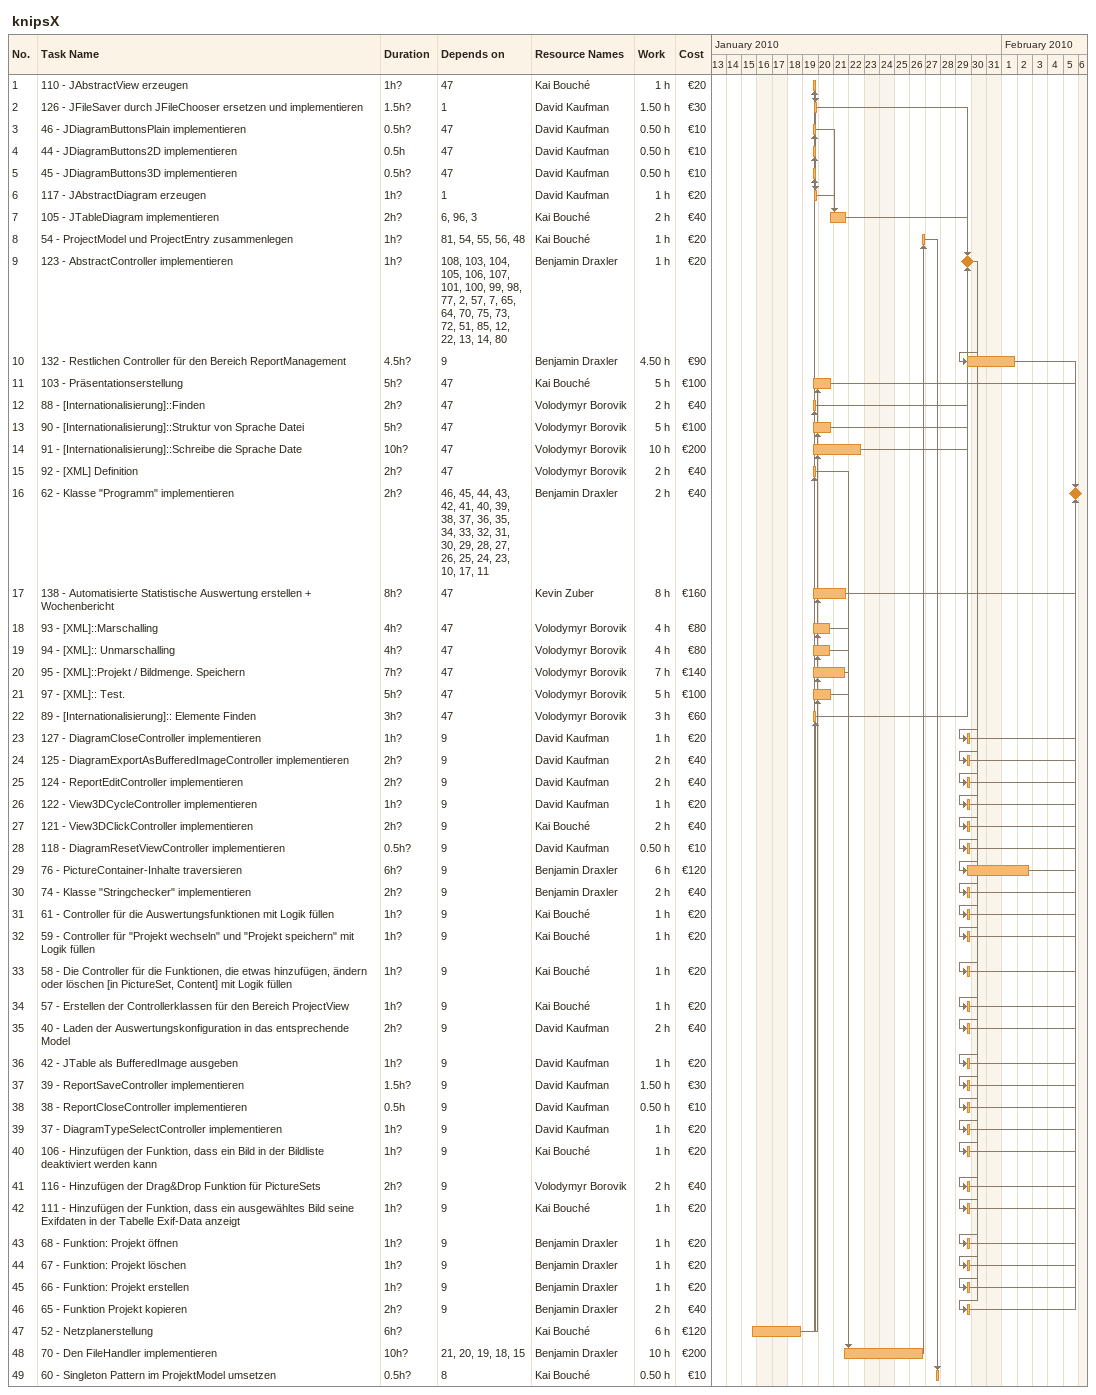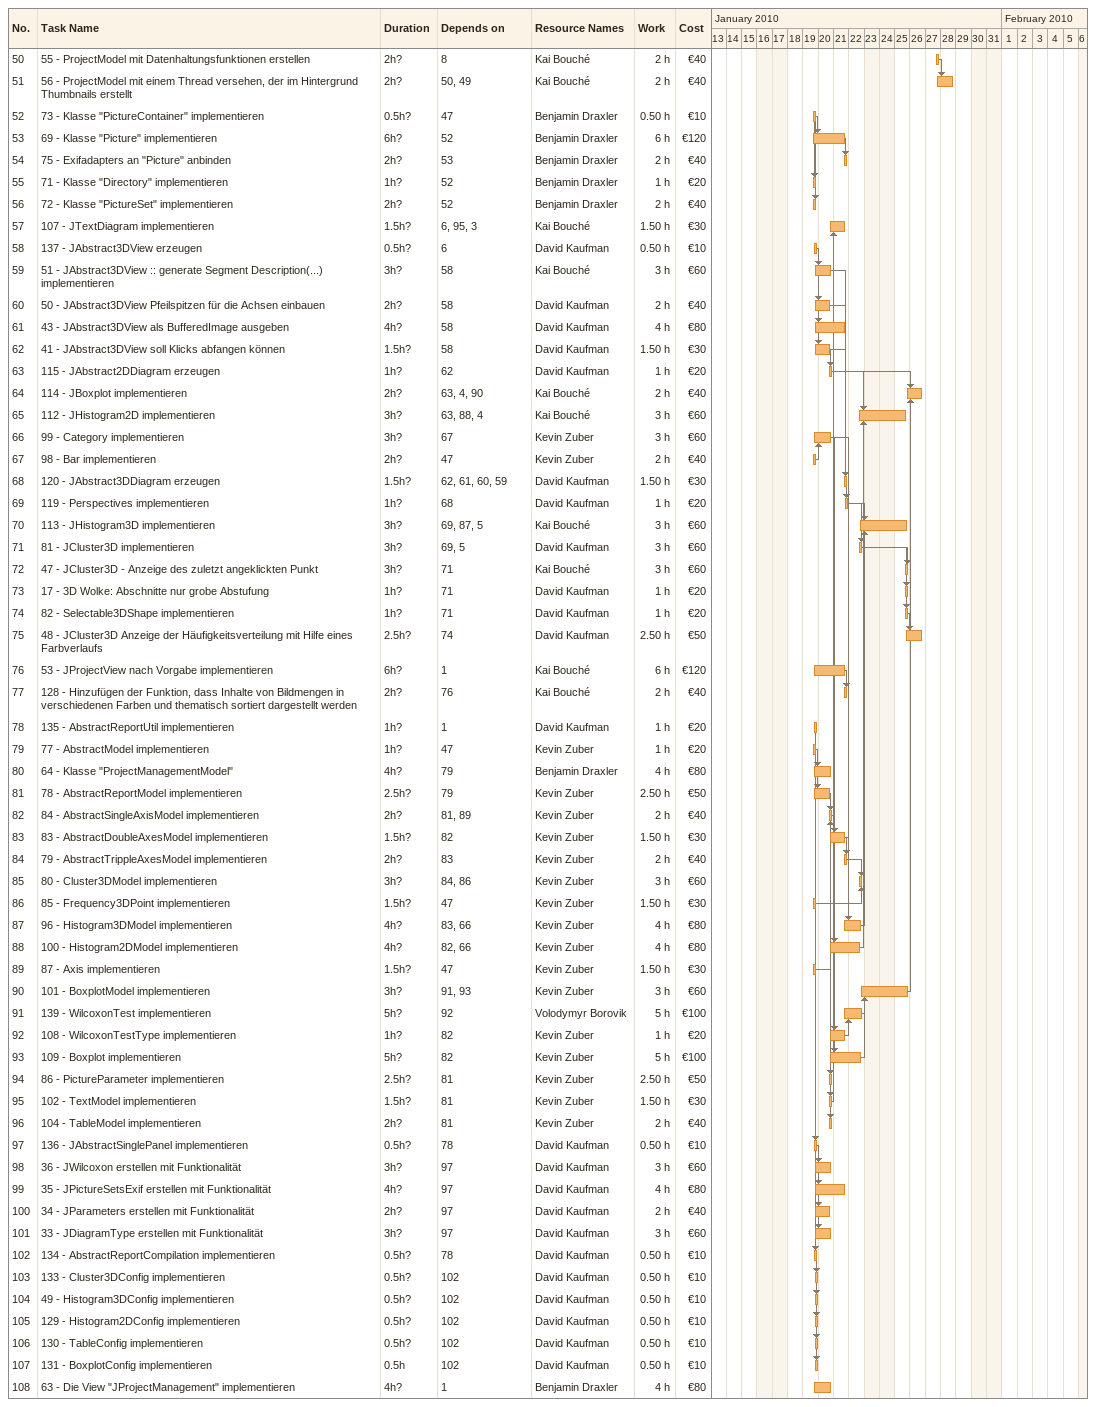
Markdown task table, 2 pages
knipsX

| ID | Task | Duration | Start | Finish | Predecessors | Resources | Work (h) | Cost (€) |
|---|---|---|---|---|---|---|---|---|
| 1 | 110 - JAbstractView erzeugen | 1h? | 2010-01-19 | 2010-01-19 | 47 | Kai Bouché | 1 | 20 |
| 2 | 126 - JFileSaver durch JFileChooser ersetzen und implementieren | 1.5h? | 2010-01-19 | 2010-01-19 | 1 | David Kaufman | 1.50 | 30 |
| 3 | 46 - JDiagramButtonsPlain implementieren | 0.5h? | 2010-01-19 | 2010-01-19 | 47 | David Kaufman | 0.50 | 10 |
| 4 | 44 - JDiagramButtons2D implementieren | 0.5h | 2010-01-19 | 2010-01-19 | 47 | David Kaufman | 0.50 | 10 |
| 5 | 45 - JDiagramButtons3D implementieren | 0.5h? | 2010-01-19 | 2010-01-19 | 47 | David Kaufman | 0.50 | 10 |
| 6 | 117 - JAbstractDiagram erzeugen | 1h? | 2010-01-19 | 2010-01-19 | 1 | David Kaufman | 1 | 20 |
| 7 | 105 - JTableDiagram implementieren | 2h? | 2010-01-20 | 2010-01-21 | 6, 96, 3 | Kai Bouché | 2 | 40 |
| 8 | 54 - ProjectModel und ProjectEntry zusammenlegen | 1h? | 2010-01-26 | 2010-01-26 | 81, 54, 55, 56, 48 | Kai Bouché | 1 | 20 |
| 9 | 123 - AbstractController implementieren | 1h? | 2010-01-29 | 2010-01-29 | 108, 103, 104, 105, 106, 107, 101, 100, 99, 98, 77, 2, 57, 7, 65, 64, 70, 75, 73, 72, 51, 85, 12, 22, 13, 14, 80 | Benjamin Draxler | 1 | 20 |
| 10 | 132 - Restlichen Controller für den Bereich ReportManagement | 4.5h? | 2010-01-29 | 2010-02-01 | 9 | Benjamin Draxler | 4.50 | 90 |
| 11 | 103 - Präsentationserstellung | 5h? | 2010-01-19 | 2010-01-20 | 47 | Kai Bouché | 5 | 100 |
| 12 | 88 - [Internationalisierung]::Finden | 2h? | 2010-01-19 | 2010-01-19 | 47 | Volodymyr Borovik | 2 | 40 |
| 13 | 90 - [Internationalisierung]::Struktur von Sprache Datei | 5h? | 2010-01-19 | 2010-01-20 | 47 | Volodymyr Borovik | 5 | 100 |
| 14 | 91 - [Internationalisierung]::Schreibe die Sprache Date | 10h? | 2010-01-19 | 2010-01-22 | 47 | Volodymyr Borovik | 10 | 200 |
| 15 | 92 - [XML] Definition | 2h? | 2010-01-19 | 2010-01-19 | 47 | Volodymyr Borovik | 2 | 40 |
| 16 | 62 - Klasse "Programm" implementieren | 2h? | 2010-02-05 | 2010-02-05 | 46, 45, 44, 43, 42, 41, 40, 39, 38, 37, 36, 35, 34, 33, 32, 31, 30, 29, 28, 27, 26, 25, 24, 23, 10, 17, 11 | Benjamin Draxler | 2 | 40 |
| 17 | 138 - Automatisierte Statistische Auswertung erstellen + Wochenbericht | 8h? | 2010-01-19 | 2010-01-21 | 47 | Kevin Zuber | 8 | 160 |
| 18 | 93 - [XML]::Marschalling | 4h? | 2010-01-19 | 2010-01-20 | 47 | Volodymyr Borovik | 4 | 80 |
| 19 | 94 - [XML]:: Unmarschalling | 4h? | 2010-01-19 | 2010-01-20 | 47 | Volodymyr Borovik | 4 | 80 |
| 20 | 95 - [XML]::Projekt / Bildmenge. Speichern | 7h? | 2010-01-19 | 2010-01-21 | 47 | Volodymyr Borovik | 7 | 140 |
| 21 | 97 - [XML]:: Test. | 5h? | 2010-01-19 | 2010-01-20 | 47 | Volodymyr Borovik | 5 | 100 |
| 22 | 89 - [Internationalisierung]:: Elemente Finden | 3h? | 2010-01-19 | 2010-01-19 | 47 | Volodymyr Borovik | 3 | 60 |
| 23 | 127 - DiagramCloseController implementieren | 1h? | 2010-01-29 | 2010-01-29 | 9 | David Kaufman | 1 | 20 |
| 24 | 125 - DiagramExportAsBufferedImageController implementieren | 2h? | 2010-01-29 | 2010-01-29 | 9 | David Kaufman | 2 | 40 |
| 25 | 124 - ReportEditController implementieren | 2h? | 2010-01-29 | 2010-01-29 | 9 | David Kaufman | 2 | 40 |
| 26 | 122 - View3DCycleController implementieren | 1h? | 2010-01-29 | 2010-01-29 | 9 | David Kaufman | 1 | 20 |
| 27 | 121 - View3DClickController implementieren | 2h? | 2010-01-29 | 2010-01-29 | 9 | Kai Bouché | 2 | 40 |
| 28 | 118 - DiagramResetViewController implementieren | 0.5h? | 2010-01-29 | 2010-01-29 | 9 | David Kaufman | 0.50 | 10 |
| 29 | 76 - PictureContainer-Inhalte traversieren | 6h? | 2010-01-29 | 2010-02-02 | 9 | Benjamin Draxler | 6 | 120 |
| 30 | 74 - Klasse "Stringchecker" implementieren | 2h? | 2010-01-29 | 2010-01-29 | 9 | Benjamin Draxler | 2 | 40 |
| 31 | 61 - Controller für die Auswertungsfunktionen mit Logik füllen | 1h? | 2010-01-29 | 2010-01-29 | 9 | Kai Bouché | 1 | 20 |
| 32 | 59 - Controller für "Projekt wechseln" und "Projekt speichern" mit Logik füllen | 1h? | 2010-01-29 | 2010-01-29 | 9 | Kai Bouché | 1 | 20 |
| 33 | 58 - Die Controller für die Funktionen, die etwas hinzufügen, ändern oder löschen [in PictureSet, Content] mit Logik füllen | 1h? | 2010-01-29 | 2010-01-29 | 9 | Kai Bouché | 1 | 20 |
| 34 | 57 - Erstellen der Controllerklassen für den Bereich ProjectView | 1h? | 2010-01-29 | 2010-01-29 | 9 | Kai Bouché | 1 | 20 |
| 35 | 40 - Laden der Auswertungskonfiguration in das entsprechende Model | 2h? | 2010-01-29 | 2010-01-29 | 9 | David Kaufman | 2 | 40 |
| 36 | 42 - JTable als BufferedImage ausgeben | 1h? | 2010-01-29 | 2010-01-29 | 9 | David Kaufman | 1 | 20 |
| 37 | 39 - ReportSaveController implementieren | 1.5h? | 2010-01-29 | 2010-01-29 | 9 | David Kaufman | 1.50 | 30 |
| 38 | 38 - ReportCloseController implementieren | 0.5h | 2010-01-29 | 2010-01-29 | 9 | David Kaufman | 0.50 | 10 |
| 39 | 37 - DiagramTypeSelectController implementieren | 1h? | 2010-01-29 | 2010-01-29 | 9 | David Kaufman | 1 | 20 |
| 40 | 106 - Hinzufügen der Funktion, dass ein Bild in der Bildliste deaktiviert werden kann | 1h? | 2010-01-29 | 2010-01-29 | 9 | Kai Bouché | 1 | 20 |
| 41 | 116 - Hinzufügen der Drag&Drop Funktion für PictureSets | 2h? | 2010-01-29 | 2010-01-29 | 9 | Volodymyr Borovik | 2 | 40 |
| 42 | 111 - Hinzufügen der Funktion, dass ein ausgewähltes Bild seine Exifdaten in der Tabelle Exif-Data anzeigt | 1h? | 2010-01-29 | 2010-01-29 | 9 | Kai Bouché | 1 | 20 |
| 43 | 68 - Funktion: Projekt öffnen | 1h? | 2010-01-29 | 2010-01-29 | 9 | Benjamin Draxler | 1 | 20 |
| 44 | 67 - Funktion: Projekt löschen | 1h? | 2010-01-29 | 2010-01-29 | 9 | Benjamin Draxler | 1 | 20 |
| 45 | 66 - Funktion: Projekt erstellen | 1h? | 2010-01-29 | 2010-01-29 | 9 | Benjamin Draxler | 1 | 20 |
| 46 | 65 - Funktion Projekt kopieren | 2h? | 2010-01-29 | 2010-01-29 | 9 | Benjamin Draxler | 2 | 40 |
| 47 | 52 - Netzplanerstellung | 6h? | 2010-01-15 | 2010-01-18 |  | Kai Bouché | 6 | 120 |
| 48 | 70 - Den FileHandler implementieren | 10h? | 2010-01-21 | 2010-01-26 | 21, 20, 19, 18, 15 | Benjamin Draxler | 10 | 200 |
| 49 | 60 - Singleton Pattern im ProjektModel umsetzen | 0.5h? | 2010-01-27 | 2010-01-27 | 8 | Kai Bouché | 0.50 | 10 |
| 50 | 55 - ProjectModel mit Datenhaltungsfunktionen erstellen | 2h? | 2010-01-27 | 2010-01-27 | 8 | Kai Bouché | 2 | 40 |
| 51 | 56 - ProjectModel mit einem Thread versehen, der im Hintergrund Thumbnails erstellt | 2h? | 2010-01-27 | 2010-01-28 | 50, 49 | Kai Bouché | 2 | 40 |
| 52 | 73 - Klasse "PictureContainer" implementieren | 0.5h? | 2010-01-19 | 2010-01-19 | 47 | Benjamin Draxler | 0.50 | 10 |
| 53 | 69 - Klasse "Picture" implementieren | 6h? | 2010-01-19 | 2010-01-21 | 52 | Benjamin Draxler | 6 | 120 |
| 54 | 75 - Exifadapters an "Picture" anbinden | 2h? | 2010-01-21 | 2010-01-21 | 53 | Benjamin Draxler | 2 | 40 |
| 55 | 71 - Klasse "Directory" implementieren | 1h? | 2010-01-19 | 2010-01-19 | 52 | Benjamin Draxler | 1 | 20 |
| 56 | 72 - Klasse "PictureSet" implementieren | 2h? | 2010-01-19 | 2010-01-19 | 52 | Benjamin Draxler | 2 | 40 |
| 57 | 107 - JTextDiagram implementieren | 1.5h? | 2010-01-20 | 2010-01-21 | 6, 95, 3 | Kai Bouché | 1.50 | 30 |
| 58 | 137 - JAbstract3DView erzeugen | 0.5h? | 2010-01-19 | 2010-01-19 | 6 | David Kaufman | 0.50 | 10 |
| 59 | 51 - JAbstract3DView :: generate Segment Description(...) implementieren | 3h? | 2010-01-19 | 2010-01-20 | 58 | Kai Bouché | 3 | 60 |
| 60 | 50 - JAbstract3DView Pfeilspitzen für die Achsen einbauen | 2h? | 2010-01-19 | 2010-01-20 | 58 | David Kaufman | 2 | 40 |
| 61 | 43 - JAbstract3DView als BufferedImage ausgeben | 4h? | 2010-01-19 | 2010-01-21 | 58 | David Kaufman | 4 | 80 |
| 62 | 41 - JAbstract3DView soll Klicks abfangen können | 1.5h? | 2010-01-19 | 2010-01-20 | 58 | David Kaufman | 1.50 | 30 |
| 63 | 115 - JAbstract2DDiagram erzeugen | 1h? | 2010-01-20 | 2010-01-20 | 62 | David Kaufman | 1 | 20 |
| 64 | 114 - JBoxplot implementieren | 2h? | 2010-01-25 | 2010-01-26 | 63, 4, 90 | Kai Bouché | 2 | 40 |
| 65 | 112 - JHistogram2D implementieren | 3h? | 2010-01-22 | 2010-01-25 | 63, 88, 4 | Kai Bouché | 3 | 60 |
| 66 | 99 - Category implementieren | 3h? | 2010-01-19 | 2010-01-20 | 67 | Kevin Zuber | 3 | 60 |
| 67 | 98 - Bar implementieren | 2h? | 2010-01-19 | 2010-01-19 | 47 | Kevin Zuber | 2 | 40 |
| 68 | 120 - JAbstract3DDiagram erzeugen | 1.5h? | 2010-01-21 | 2010-01-21 | 62, 61, 60, 59 | David Kaufman | 1.50 | 30 |
| 69 | 119 - Perspectives implementieren | 1h? | 2010-01-21 | 2010-01-21 | 68 | David Kaufman | 1 | 20 |
| 70 | 113 - JHistogram3D implementieren | 3h? | 2010-01-22 | 2010-01-25 | 69, 87, 5 | Kai Bouché | 3 | 60 |
| 71 | 81 - JCluster3D implementieren | 3h? | 2010-01-22 | 2010-01-22 | 69, 5 | David Kaufman | 3 | 60 |
| 72 | 47 - JCluster3D - Anzeige des zuletzt angeklickten Punkt | 3h? | 2010-01-25 | 2010-01-25 | 71 | Kai Bouché | 3 | 60 |
| 73 | 17 - 3D Wolke: Abschnitte nur grobe Abstufung | 1h? | 2010-01-25 | 2010-01-25 | 71 | David Kaufman | 1 | 20 |
| 74 | 82 - Selectable3DShape implementieren | 1h? | 2010-01-25 | 2010-01-25 | 71 | David Kaufman | 1 | 20 |
| 75 | 48 - JCluster3D Anzeige der Häufigkeitsverteilung mit Hilfe eines Farbverlaufs | 2.5h? | 2010-01-25 | 2010-01-26 | 74 | David Kaufman | 2.50 | 50 |
| 76 | 53 - JProjectView nach Vorgabe implementieren | 6h? | 2010-01-19 | 2010-01-21 | 1 | Kai Bouché | 6 | 120 |
| 77 | 128 - Hinzufügen der Funktion, dass Inhalte von Bildmengen in verschiedenen Farben und thematisch sortiert dargestellt werden | 2h? | 2010-01-21 | 2010-01-21 | 76 | Kai Bouché | 2 | 40 |
| 78 | 135 - AbstractReportUtil implementieren | 1h? | 2010-01-19 | 2010-01-19 | 1 | David Kaufman | 1 | 20 |
| 79 | 77 - AbstractModel implementieren | 1h? | 2010-01-19 | 2010-01-19 | 47 | Kevin Zuber | 1 | 20 |
| 80 | 64 - Klasse "ProjectManagementModel" | 4h? | 2010-01-19 | 2010-01-20 | 79 | Benjamin Draxler | 4 | 80 |
| 81 | 78 - AbstractReportModel implementieren | 2.5h? | 2010-01-19 | 2010-01-20 | 79 | Kevin Zuber | 2.50 | 50 |
| 82 | 84 - AbstractSingleAxisModel implementieren | 2h? | 2010-01-20 | 2010-01-20 | 81, 89 | Kevin Zuber | 2 | 40 |
| 83 | 83 - AbstractDoubleAxesModel implementieren | 1.5h? | 2010-01-20 | 2010-01-21 | 82 | Kevin Zuber | 1.50 | 30 |
| 84 | 79 - AbstractTrippleAxesModel implementieren | 2h? | 2010-01-21 | 2010-01-21 | 83 | Kevin Zuber | 2 | 40 |
| 85 | 80 - Cluster3DModel implementieren | 3h? | 2010-01-22 | 2010-01-22 | 84, 86 | Kevin Zuber | 3 | 60 |
| 86 | 85 - Frequency3DPoint implementieren | 1.5h? | 2010-01-19 | 2010-01-19 | 47 | Kevin Zuber | 1.50 | 30 |
| 87 | 96 - Histogram3DModel implementieren | 4h? | 2010-01-21 | 2010-01-22 | 83, 66 | Kevin Zuber | 4 | 80 |
| 88 | 100 - Histogram2DModel implementieren | 4h? | 2010-01-20 | 2010-01-22 | 82, 66 | Kevin Zuber | 4 | 80 |
| 89 | 87 - Axis implementieren | 1.5h? | 2010-01-19 | 2010-01-19 | 47 | Kevin Zuber | 1.50 | 30 |
| 90 | 101 - BoxplotModel implementieren | 3h? | 2010-01-22 | 2010-01-25 | 91, 93 | Kevin Zuber | 3 | 60 |
| 91 | 139 - WilcoxonTest implementieren | 5h? | 2010-01-21 | 2010-01-22 | 92 | Volodymyr Borovik | 5 | 100 |
| 92 | 108 - WilcoxonTestType implementieren | 1h? | 2010-01-20 | 2010-01-21 | 82 | Kevin Zuber | 1 | 20 |
| 93 | 109 - Boxplot implementieren | 5h? | 2010-01-20 | 2010-01-22 | 82 | Kevin Zuber | 5 | 100 |
| 94 | 86 - PictureParameter implementieren | 2.5h? | 2010-01-20 | 2010-01-20 | 81 | Kevin Zuber | 2.50 | 50 |
| 95 | 102 - TextModel implementieren | 1.5h? | 2010-01-20 | 2010-01-20 | 81 | Kevin Zuber | 1.50 | 30 |
| 96 | 104 - TableModel implementieren | 2h? | 2010-01-20 | 2010-01-20 | 81 | Kevin Zuber | 2 | 40 |
| 97 | 136 - JAbstractSinglePanel implementieren | 0.5h? | 2010-01-19 | 2010-01-19 | 78 | David Kaufman | 0.50 | 10 |
| 98 | 36 - JWilcoxon erstellen mit Funktionalität | 3h? | 2010-01-19 | 2010-01-20 | 97 | David Kaufman | 3 | 60 |
| 99 | 35 - JPictureSetsExif erstellen mit Funktionalität | 4h? | 2010-01-19 | 2010-01-21 | 97 | David Kaufman | 4 | 80 |
| 100 | 34 - JParameters erstellen mit Funktionalität | 2h? | 2010-01-19 | 2010-01-20 | 97 | David Kaufman | 2 | 40 |
| 101 | 33 - JDiagramType erstellen mit Funktionalität | 3h? | 2010-01-19 | 2010-01-20 | 97 | David Kaufman | 3 | 60 |
| 102 | 134 - AbstractReportCompilation implementieren | 0.5h? | 2010-01-19 | 2010-01-19 | 78 | David Kaufman | 0.50 | 10 |
| 103 | 133 - Cluster3DConfig implementieren | 0.5h? | 2010-01-19 | 2010-01-19 | 102 | David Kaufman | 0.50 | 10 |
| 104 | 49 - Histogram3DConfig implementieren | 0.5h? | 2010-01-19 | 2010-01-19 | 102 | David Kaufman | 0.50 | 10 |
| 105 | 129 - Histogram2DConfig implementieren | 0.5h? | 2010-01-19 | 2010-01-19 | 102 | David Kaufman | 0.50 | 10 |
| 106 | 130 - TableConfig implementieren | 0.5h? | 2010-01-19 | 2010-01-19 | 102 | David Kaufman | 0.50 | 10 |
| 107 | 131 - BoxplotConfig implementieren | 0.5h | 2010-01-19 | 2010-01-19 | 102 | David Kaufman | 0.50 | 10 |
| 108 | 63 - Die View "JProjectManagement" implementieren | 4h? | 2010-01-19 | 2010-01-20 | 1 | Benjamin Draxler | 4 | 80 |
